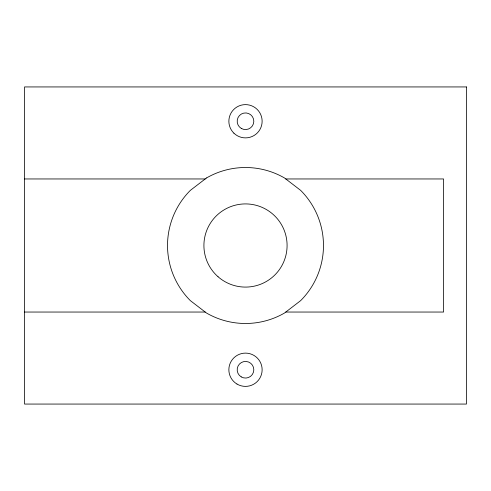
<?xml version="1.0" encoding="UTF-8"?>
<svg xmlns="http://www.w3.org/2000/svg" width="491" height="491" viewBox="0 0 491 491"><rect width="100%" height="100%" fill="white"/><g stroke="black" fill="none" stroke-linecap="round" stroke-linejoin="round"><path stroke-width="0.74" d="M24.55 178.957L205.22 178.957M285.78 178.957L443.576 178.957L443.576 312.043L285.78 312.043M24.55 312.043L205.22 312.043M206.508 177.963L190.361 190.361A77.983 77.983 0 0 0 190.361 300.639L206.508 313.037A77.983 77.983 0 0 0 284.492 313.037L300.639 300.639A77.983 77.983 0 0 0 300.639 190.361L284.492 177.963A77.983 77.983 0 0 0 206.508 177.963M466.45 86.938L24.55 86.938L24.55 404.062L466.45 404.062L466.45 86.938M241.29 128.421A8.316 8.316 0 0 0 253.816 121.308A8.316 8.316 0 0 0 241.394 114.016A8.316 8.316 0 0 0 241.29 128.421M241.247 376.898A8.316 8.316 0 0 0 253.816 369.864A8.316 8.316 0 0 0 241.437 362.493A8.316 8.316 0 0 0 241.247 376.898M218.053 276.746A41.588 41.588 0 0 0 286.284 253.644A41.588 41.588 0 0 0 232.163 206.11A41.588 41.588 0 0 0 218.053 276.746M233.894 133.171A16.639 16.639 0 0 0 261.623 125.34A16.639 16.639 0 0 0 240.977 105.24A16.639 16.639 0 0 0 233.894 133.171M236.987 384.048A16.639 16.639 0 0 0 262.133 369.975A16.639 16.639 0 0 0 237.374 355.232A16.639 16.639 0 0 0 236.987 384.048"/></g></svg>
